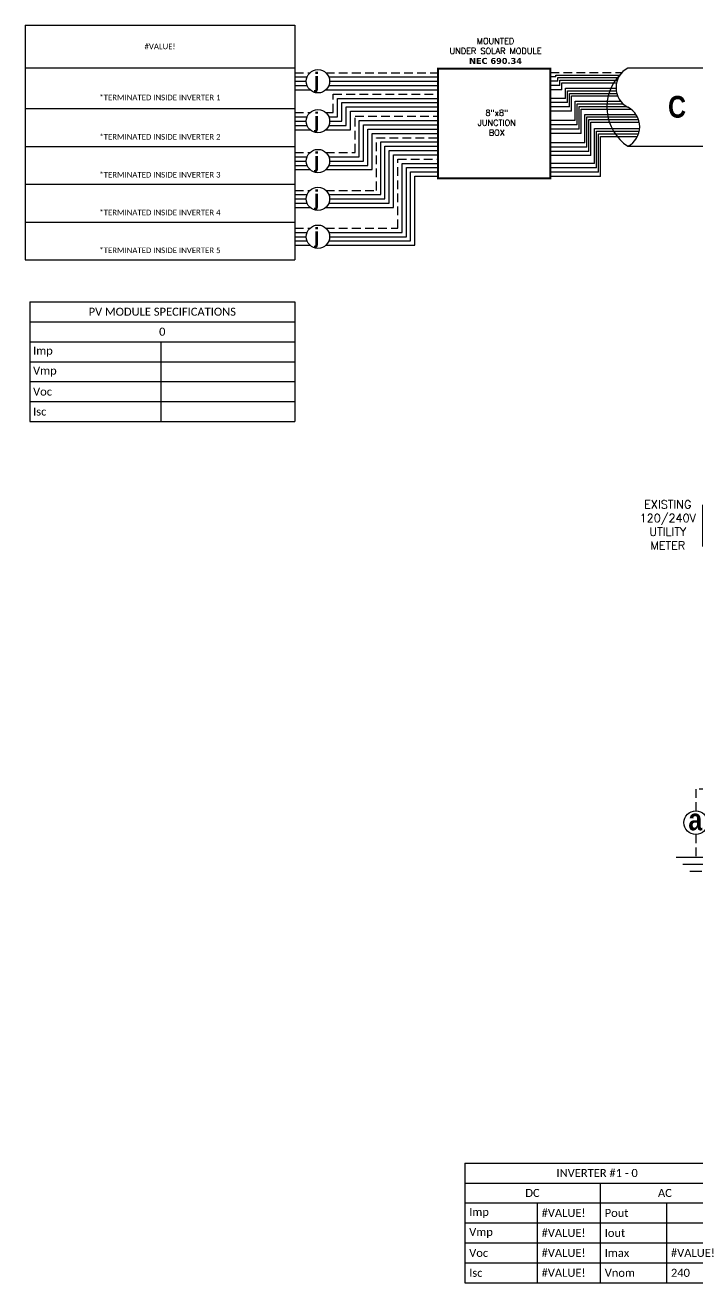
# Model space of a CAD drawing. Header units: feet. Extents: x 20562 to 21370, y 15297 to 15839.
# Drawn here: x 20562 to 20852, y 15297 to 15839 of the extents above; entities that cross this region are included whole.
import ezdxf

# ---------------------------------------------------------------- set-up
doc = ezdxf.new("R2010")
doc.units = ezdxf.units.FT
doc.header["$MEASUREMENT"] = 0
doc.linetypes.add('HIDDEN', pattern=[0.375, 0.25, -0.125])
doc.styles.add('ONE LINE TXT', font='techb___.ttf')
doc.styles.get("Standard").update_dxf_attribs({"font": 'simplex.shx'})

# ---------------------------------------------------------------- blocks, each defined once
blk = doc.blocks.new('*T23')
at = {"color": 9, "linetype": 'ByBlock', "lineweight": 30, "true_color": 0xa7bfde, "transparency": 16777216}
blk.add_line((0, 0), (116.21, 0), dxfattribs=at)
at = {"color": 0, "linetype": 'ByBlock', "lineweight": -2, "transparency": 16777216}
for p, q in [((0, 0), (0, -101.3)), ((116.21, 0), (116.21, -101.3)), ((0, -18.37), (116.21, -18.37)), ((0, -36.03), (116.21, -36.03)), ((0, -52.35), (116.21, -52.35)), ((0, -68.66), (116.21, -68.66)), ((0, -84.98), (116.21, -84.98)), ((0, -101.3), (116.21, -101.3))]:
    blk.add_line(p, q, dxfattribs=at)
at = {"color": 0, "transparency": 16777216, "char_height": 2.4195, "width": 110.4406, "attachment_point": 5}
for s, insert in [('{\\fCalibri|b0|i0|c0;#VALUE!', (58.11, -9.18)), ('{\\fCalibri|b0|i0|c0;^J^J*TERMINATED INSIDE INVERTER 1', (58.11, -27.2)), ('{\\fCalibri|b0|i0|c0;^J^J*TERMINATED INSIDE INVERTER 2', (58.11, -44.19)), ('{\\fCalibri|b0|i0|c0;^J^J*TERMINATED INSIDE INVERTER 3', (58.11, -60.51)), ('{\\fCalibri|b0|i0|c0;^J^J*TERMINATED INSIDE INVERTER 4', (58.11, -76.82)), ('{\\fCalibri|b0|i0|c0;^J^J*TERMINATED INSIDE INVERTER 5', (58.11, -93.14))]:
    blk.add_mtext(s, dxfattribs=dict(at, insert=insert))
blk = doc.blocks.new('breakerPanel')
at = {"linetype": 'Continuous'}
h = blk.add_hatch(color=1, dxfattribs=at)
h.dxf.hatch_style = 1
edge = h.paths.add_edge_path()
edge.add_arc((-42.47, 86.8), 0.291, 0, 360)
h = blk.add_hatch(color=1, dxfattribs=at)
h.dxf.hatch_style = 1
edge = h.paths.add_edge_path()
edge.add_arc((-38.44, 86.8), 0.291, 0, 360)
h = blk.add_hatch(color=1, dxfattribs=at)
h.dxf.hatch_style = 1
edge = h.paths.add_edge_path()
edge.add_arc((-42.47, 77.16), 0.291, 0, 360)
h = blk.add_hatch(color=1, dxfattribs=at)
h.dxf.hatch_style = 1
edge = h.paths.add_edge_path()
edge.add_arc((-38.44, 77.16), 0.291, 0, 360)
h = blk.add_hatch(color=1, dxfattribs=at)
h.dxf.hatch_style = 1
edge = h.paths.add_edge_path()
edge.add_arc((-38.44, 71.16), 0.528, 0, 360)
h = blk.add_hatch(color=1, dxfattribs=at)
h.dxf.hatch_style = 1
edge = h.paths.add_edge_path()
edge.add_arc((-42.47, 67.78), 0.528, 0, 360)
h = blk.add_hatch(color=1, dxfattribs=at)
h.dxf.hatch_style = 1
edge = h.paths.add_edge_path()
edge.add_arc((-38.44, 61.76), 0.528, 0, 360)
h = blk.add_hatch(color=1, dxfattribs=at)
h.dxf.hatch_style = 1
edge = h.paths.add_edge_path()
edge.add_arc((-42.47, 58.38), 0.528, 0, 360)
h = blk.add_hatch(color=1, dxfattribs=at)
h.dxf.hatch_style = 1
edge = h.paths.add_edge_path()
edge.add_arc((-42.47, 48.98), 0.528, 0, 360)
h = blk.add_hatch(color=1, dxfattribs=at)
h.dxf.hatch_style = 1
edge = h.paths.add_edge_path()
edge.add_arc((-38.44, 52.36), 0.528, 0, 360)
h = blk.add_hatch(color=1, dxfattribs=at)
h.dxf.hatch_style = 1
edge = h.paths.add_edge_path()
edge.add_arc((-38.44, 42.95), 0.528, 0, 360)
h = blk.add_hatch(color=1, dxfattribs=at)
h.dxf.hatch_style = 1
edge = h.paths.add_edge_path()
edge.add_arc((-42.47, 39.58), 0.528, 0, 360)
h = blk.add_hatch(color=1, dxfattribs=at)
h.dxf.hatch_style = 1
edge = h.paths.add_edge_path()
edge.add_arc((-38.44, 33.55), 0.528, 0, 360)
h = blk.add_hatch(color=1, dxfattribs=at)
h.dxf.hatch_style = 1
edge = h.paths.add_edge_path()
edge.add_arc((-42.47, 30.17), 0.528, 0, 360)
at = {"color": 155, "true_color": 0x647190}
blk.add_line((-80.92, 126.59), (0, 126.59), dxfattribs=at)
at = {"color": 253, "linetype": 'Continuous'}
for p, q in [((-100.73, 90.2), (-100.73, 109.7)), ((-76.04, 90.2), (-100.73, 90.2)), ((-76.04, 90.2), (-76.04, 22.16)), ((-76.04, 22.16), (-27.25, 22.16)), ((-27.25, 22.16), (-27.25, 17.57)), ((-27.25, 17.57), (-29.89, 17.57)), ((-11.01, 0.16), (-29.89, 0.16)), ((0, 3), (-11.01, 3)), ((-11.01, 3), (-11.01, 0.16))]:
    blk.add_line(p, q, dxfattribs=at)
at = {"color": 10, "linetype": 'Continuous'}
for p, q in [((-94.24, 94.51), (-94.24, 109.7)), ((-42.47, 94.51), (-94.24, 94.51)), ((-42.47, 87.09), (-42.47, 94.51)), ((-42.47, 30.17), (-42.47, 76.87)), ((-35.88, 67.78), (-45.04, 67.78)), ((-35.88, 58.38), (-45.04, 58.38)), ((-35.88, 48.98), (-45.04, 48.98)), ((-35.88, 39.58), (-45.04, 39.58)), ((-35.88, 30.17), (-45.04, 30.17)), ((-10.98, 30.17), (-29.89, 30.17)), ((-10.98, 6), (-10.98, 30.17)), ((0, 6), (-10.98, 6))]:
    blk.add_line(p, q, dxfattribs=at)
at = {"color": 7, "linetype": 'Continuous'}
for p, q in [((-87.75, 98.34), (-87.75, 109.7)), ((-38.44, 98.34), (-87.75, 98.34)), ((-38.44, 87.09), (-38.44, 98.34)), ((-38.44, 61.76), (-38.44, 76.87)), ((-35.88, 71.16), (-45.04, 71.16)), ((-38.44, 71.16), (-35.88, 71.16)), ((-45.04, 61.76), (-35.88, 61.76)), ((-35.88, 61.76), (-45.04, 61.76)), ((-38.44, 52.36), (-38.44, 61.76)), ((-45.04, 52.36), (-35.88, 52.36)), ((-35.88, 52.36), (-45.04, 52.36)), ((-38.44, 42.95), (-38.44, 52.36)), ((-45.04, 42.95), (-35.88, 42.95)), ((-35.88, 42.95), (-45.04, 42.95)), ((-38.44, 33.55), (-38.44, 42.95)), ((-35.88, 33.55), (-45.04, 33.55)), ((-6.96, 9), (-6.96, 33.55))]:
    blk.add_line(p, q, dxfattribs=at)
at = {"lineweight": 50}
blk.add_line((-80.92, 106.95), (0, 106.95), dxfattribs=at)
at = {"color": 7}
for p, q in [((-29.89, 33.55), (-6.96, 33.55)), ((0, 9), (-6.96, 9))]:
    blk.add_line(p, q, dxfattribs=at)
at = {"color": 1, "linetype": 'Continuous'}
for p, q in [((-51.03, -2.51), (-51.03, 20.23)), ((-46.49, 20.23), (-51.03, 20.23)), ((-46.49, 20.23), (-46.49, -2.51)), ((-34.43, -2.43), (-34.43, 20.16)), ((-29.89, 20.16), (-34.43, 20.16)), ((-29.89, 20.16), (-29.89, -2.43)), ((-46.49, -2.51), (-51.03, -2.51)), ((-29.89, -2.43), (-34.43, -2.43))]:
    blk.add_line(p, q, dxfattribs=at)
at = {"color": 4, "linetype": 'Continuous'}
for p, q in [((-47.97, 18.28), (-49.55, 16.71)), ((-31.37, 18.35), (-32.94, 16.78)), ((-47.97, 13.93), (-49.55, 12.36)), ((-31.37, 14), (-32.94, 12.43)), ((-47.97, 9.58), (-49.55, 8.01)), ((-31.37, 9.65), (-32.94, 8.08)), ((-47.97, 5.23), (-49.55, 3.66)), ((-47.97, 0.88), (-49.55, -0.69)), ((-31.37, 5.3), (-32.94, 3.73)), ((-31.37, 0.95), (-32.94, -0.62))]:
    blk.add_line(p, q, dxfattribs=at)
at = {"color": 92, "linetype": 'HIDDEN', "ltscale": 15}
for p, q in [((-51.03, 4.44), (-106.89, 4.44)), ((-106.89, 4.44), (-106.89, -4.87)), ((-75.84, -4.96), (-75.84, 0.09)), ((-75.84, 0.09), (-51.03, 0.09)), ((0, 0), (-6.96, 0)), ((-6.96, -4.96), (-75.84, -4.96)), ((-6.96, 0), (-6.96, -4.96)), ((-106.89, -15.1), (-106.89, -24.84))]:
    blk.add_line(p, q, dxfattribs=at)
at = {"color": 92, "linetype": 'Continuous', "ltscale": 15}
blk.add_line((-34.43, 0.09), (-46.49, 0.09), dxfattribs=at)
at = {"lineweight": 50, "const_width": 1.19}
for points in [[(-103.67, 109.7), (-103.67, 126.59), (-84.82, 126.59), (-84.82, 109.7)], [(-80.92, -9.3), (-80.92, 126.59), (0, 126.59), (0, -9.3)]]:
    blk.add_lwpolyline(points, close=True, dxfattribs=at)
at = {"color": 92, "linetype": 'Continuous', "lineweight": 5, "ltscale": 0.05, "flags": 128}
for points in [[(-45.88, 10.97), (-41.2, 10.97)], [(-43.54, 13.81), (-43.54, 10.97)], [(-42.01, 10.1), (-45.07, 10.1)], [(-42.82, 9.23), (-44.25, 9.23)]]:
    blk.add_lwpolyline(points, dxfattribs=at)
at = {"color": 92, "linetype": 'Continuous', "ltscale": 4, "flags": 128}
for points in [[(-115.37, -24.84), (-98.41, -24.84)], [(-101.35, -27.98), (-112.43, -27.98)], [(-104.29, -31.12), (-109.49, -31.12)]]:
    blk.add_lwpolyline(points, dxfattribs=at)
at = {"linetype": 'Continuous'}
blk.add_circle((-94.24, 118.15), 7.15, dxfattribs=at)
at = {"color": 1, "linetype": 'Continuous'}
for centre, radius in [((-42.47, 86.8), 0.291), ((-38.44, 86.8), 0.291), ((-42.47, 77.16), 0.291), ((-38.44, 77.16), 0.291), ((-38.44, 71.16), 0.528), ((-42.47, 67.78), 0.528), ((-38.44, 61.76), 0.528), ((-42.47, 58.38), 0.528), ((-42.47, 48.98), 0.528), ((-38.44, 52.36), 0.528), ((-38.44, 42.95), 0.528), ((-42.47, 39.58), 0.528), ((-38.44, 33.55), 0.528), ((-42.47, 30.17), 0.528)]:
    blk.add_circle(centre, radius, dxfattribs=at)
at = {"color": 4, "linetype": 'Continuous'}
for centre in [(-48.76, 17.49), (-32.16, 17.57), (-48.76, 13.14), (-32.16, 13.21), (-48.76, 8.79), (-48.76, 4.44), (-32.16, 8.86), (-32.16, 4.51), (-48.76, 0.09), (-32.16, 0.16)]:
    blk.add_circle(centre, 1.11, dxfattribs=at)
at = {"color": 7, "linetype": 'Continuous'}
blk.add_circle((-106.89, -9.99), 5.11, dxfattribs=at)
at = {"color": 1, "linetype": 'Continuous'}
for centre, radius, start, end in [((-50.14, 81.98), 9.06, 327.8708, 32.1292), ((-46.11, 81.98), 9.06, 327.8708, 32.1292), ((-48.03, 68.62), 3.93, 40.3392, 139.6608), ((-32.88, 68.62), 3.93, 40.3392, 139.6608), ((-48.03, 65.24), 3.93, 40.3392, 139.6608), ((-32.88, 65.24), 3.93, 40.3392, 139.6608), ((-48.03, 59.21), 3.93, 40.3392, 139.6608), ((-48.03, 55.84), 3.93, 40.3392, 139.6608), ((-32.88, 59.21), 3.93, 40.3392, 139.6608), ((-32.88, 55.84), 3.93, 40.3392, 139.6608), ((-48.03, 49.81), 3.93, 40.3392, 139.6608), ((-48.03, 46.43), 3.93, 40.3392, 139.6608), ((-32.88, 49.81), 3.93, 40.3392, 139.6608), ((-32.88, 46.43), 3.93, 40.3392, 139.6608), ((-48.03, 40.41), 3.93, 40.3392, 139.6608), ((-32.88, 40.41), 3.93, 40.3392, 139.6608), ((-48.03, 37.03), 3.93, 40.3392, 139.6608), ((-32.88, 37.03), 3.93, 40.3392, 139.6608), ((-48.03, 31.01), 3.93, 40.3392, 139.6608), ((-32.88, 31.01), 3.93, 40.3392, 139.6608), ((-48.03, 27.63), 3.93, 40.3392, 139.6608), ((-32.88, 27.63), 3.93, 40.3392, 139.6608)]:
    blk.add_arc(centre, radius, start, end, dxfattribs=at)
at = {"color": 253, "linetype": 'Continuous', "style": 'ONE LINE TXT'}
blk.add_text('M', height=9.38, dxfattribs=at).set_placement((-98.8, 113.43))
at = {"color": 4, "linetype": 'Continuous'}
blk.add_text('NEUTRAL', height=1.874, rotation=90, dxfattribs=at).set_placement((-35.08, 4.08))
at = {"color": 1, "attachment_point": 5}
for s, width, gutter_width, heights, insert, char_height in [('EXISTING\\P120/240V UTILITY METER', 0.0523, 7.17, [0], (-118.95, 118.48), 3.5433), ('240V', 0.1481, 0.75, [0], (-72.39, 122.54), 3.658), ('1∅', 0.1481, 0.75, [0], (-5.31, 122.54), 3.658), ('serA MAIN BREAKER\\PserA BUSBAR', 72.4998, 0.75, [0], (-39.75, 113.14), 3.6576), ('EXISTING MAIN BREAKER LOAD CENTER\\P2pocA BACK FEED BREAKER W/BREAKER LOCK\\P{\\fVerdana|b1|i0|c0|p34;NEC 690.64}', 79.2627, 97.94, [154.49], (-39.35, -25.39), 3.5433)]:
    blk.add_mtext_dynamic_manual_height_columns(s, width=width, gutter_width=gutter_width, heights=heights, dxfattribs=dict(at, insert=insert, char_height=char_height))
at = {"color": 4, "linetype": 'Continuous', "insert": (-46.25, 82.15), "char_height": 1.874, "attachment_point": 5, "rotation": 90}
blk.add_mtext_dynamic_manual_height_columns('2pserA\\PMAIN', width=0.1481, gutter_width=0.75, heights=[0], dxfattribs=at)
at = {"color": 1, "linetype": 'Continuous', "insert": (-110.08, -3.93), "char_height": 9.3833, "attachment_point": 1, "style": 'ONE LINE TXT'}
blk.add_mtext_dynamic_manual_height_columns('{\\W1;\\C256;a}', width=0.1385, gutter_width=2.13, heights=[0], dxfattribs=at)
blk = doc.blocks.new('*U16')
at = {"color": 7}
blk.add_blockref('breakerPanel', (0, 0), dxfattribs=at)
blk = doc.blocks.new('*T24')
at = {"color": 0, "lineweight": -2, "transparency": 16777216}
for p, q in [((0, 0), (114.19, 0)), ((0, 0), (0, -51.7)), ((114.19, 0), (114.19, -51.7)), ((0, -8.62), (114.19, -8.62)), ((58.43, -8.62), (58.43, -51.7)), ((0, -17.23), (114.19, -17.23)), ((31.22, -17.23), (31.22, -51.7)), ((86.98, -17.23), (86.98, -51.7)), ((0, -25.85), (114.19, -25.85)), ((0, -34.47), (114.19, -34.47)), ((0, -43.08), (114.19, -43.08)), ((0, -51.7), (114.19, -51.7))]:
    blk.add_line(p, q, dxfattribs=at)
at = {"color": 0, "linetype": 'Continuous', "transparency": 16777216, "char_height": 3.4544}
for s, insert, width, attachment_point in [('{\\fCalibri|b0|i0|c0;INVERTER #1 - 0', (57.09, -4.31), 110.3293, 5), ('{\\fCalibri|b0|i0|c0;DC', (29.22, -12.93), 54.5755, 5), ('{\\fCalibri|b0|i0|c0;AC', (86.31, -12.93), 51.8976, 5), ('{\\fCalibri|b0|i0|c0;Imp', (1.93, -21.54), 27.3681, 4), ('{\\fCalibri|b0|i0|c0;#VALUE!', (33.15, -21.54), 23.3513, 4), ('{\\fCalibri|b0|i0|c0;Pout', (60.36, -21.54), 24.6902, 4), ('{\\fCalibri|b0|i0|c0;', (88.91, -21.54), 23.3513, 4), ('{\\fCalibri|b0|i0|c0;Vmp', (1.93, -30.16), 27.3681, 4), ('{\\fCalibri|b0|i0|c0;#VALUE!', (33.15, -30.16), 23.3513, 4), ('{\\fCalibri|b0|i0|c0;Iout', (60.36, -30.16), 24.6902, 4), ('{\\fCalibri|b0|i0|c0;', (88.91, -30.16), 23.3513, 4), ('{\\fCalibri|b0|i0|c0;Voc', (1.93, -38.78), 27.3681, 4), ('{\\fCalibri|b0|i0|c0;#VALUE!', (33.15, -38.78), 23.3513, 4), ('{\\fCalibri|b0|i0|c0;Imax', (60.36, -38.78), 24.6902, 4), ('{\\fCalibri|b0|i0|c0;#VALUE!', (88.91, -38.78), 23.3513, 4), ('{\\fCalibri|b0|i0|c0;Isc', (1.93, -47.39), 27.3681, 4), ('{\\fCalibri|b0|i0|c0;#VALUE!', (33.15, -47.39), 23.3513, 4), ('{\\fCalibri|b0|i0|c0;Vnom', (60.36, -47.39), 24.6902, 4), ('{\\fCalibri|b0|i0|c0;240', (88.91, -47.39), 23.3513, 4)]:
    blk.add_mtext(s, dxfattribs=dict(at, insert=insert, width=width, attachment_point=attachment_point))
blk = doc.blocks.new('*T30')
at = {"color": 0, "lineweight": -2, "transparency": 16777216}
for p, q in [((0, 0), (114.19, 0)), ((0, 0), (0, -51.69)), ((114.19, 0), (114.19, -51.69)), ((0, -8.62), (114.19, -8.62)), ((0, -17.23), (114.19, -17.23)), ((56.41, -17.23), (56.41, -51.69)), ((0, -25.85), (114.19, -25.85)), ((0, -34.46), (114.19, -34.46)), ((0, -43.08), (114.19, -43.08)), ((0, -51.69), (114.19, -51.69))]:
    blk.add_line(p, q, dxfattribs=at)
at = {"color": 0, "linetype": 'Continuous', "transparency": 16777216, "char_height": 3.4544}
for s, insert, width, attachment_point in [('{\\fCalibri|b0|i0|c0;PV MODULE SPECIFICATIONS', (57.09, -4.31), 111.433, 5), ('{\\fCalibri|b0|i0|c0;0', (57.09, -12.92), 111.433, 5), ('{\\fCalibri|b0|i0|c0;Imp', (1.38, -21.54), 53.6551, 4), ('{\\fCalibri|b0|i0|c0;', (57.78, -21.54), 55.0254, 4), ('{\\fCalibri|b0|i0|c0;Vmp', (1.38, -30.15), 53.6551, 4), ('{\\fCalibri|b0|i0|c0;', (57.78, -30.15), 55.0254, 4), ('{\\fCalibri|b0|i0|c0;Voc', (1.38, -38.77), 53.6551, 4), ('{\\fCalibri|b0|i0|c0;', (57.78, -38.77), 55.0254, 4), ('{\\fCalibri|b0|i0|c0;Isc', (1.38, -47.39), 53.6551, 4), ('{\\fCalibri|b0|i0|c0;', (57.78, -47.39), 55.0254, 4)]:
    blk.add_mtext(s, dxfattribs=dict(at, insert=insert, width=width, attachment_point=attachment_point))

msp = doc.modelspace()

# ---------------------------------------------------------------- linework, layer by layer
at = {"color": 7, "linetype": 'Continuous'}
for p, q in [((20862.07, 15820.85), (20821.44, 15820.85)), ((20677.8, 15817.04), (20683.29, 15817.04)), ((20692.51, 15817.04), (20739.62, 15817.04)), ((20790.4, 15817.04), (20788.03, 15817.04)), ((20790.4, 15817.88), (20818.06, 15817.88)), ((20790.4, 15817.04), (20790.4, 15817.88)), ((20792.07, 15815.62), (20816.89, 15815.62)), ((20792.07, 15813.35), (20792.07, 15815.62)), ((20677.8, 15813.35), (20683.29, 15813.35)), ((20692.51, 15813.35), (20739.62, 15813.35)), ((20792.07, 15813.35), (20788.03, 15813.35)), ((20794.57, 15812.23), (20816.34, 15812.23)), ((20794.57, 15807.81), (20794.57, 15812.23)), ((20796.24, 15809.97), (20816.66, 15809.97)), ((20796.24, 15804.12), (20796.24, 15809.97)), ((20696.27, 15799.82), (20696.27, 15807.81)), ((20696.27, 15807.81), (20739.62, 15807.81)), ((20699.96, 15796.13), (20699.96, 15804.12)), ((20699.96, 15804.12), (20739.62, 15804.12)), ((20794.57, 15807.81), (20788.03, 15807.81)), ((20796.24, 15804.12), (20788.03, 15804.12)), ((20798.74, 15806.57), (20818.35, 15806.57)), ((20798.74, 15798.23), (20798.74, 15806.57)), ((20800.41, 15804.3), (20820.88, 15804.3)), ((20800.41, 15794.54), (20800.41, 15804.3)), ((20677.8, 15799.82), (20683.29, 15799.82)), ((20692.51, 15799.82), (20696.27, 15799.82)), ((20705.64, 15782.59), (20705.64, 15798.23)), ((20705.64, 15798.23), (20739.62, 15798.23)), ((20798.74, 15798.23), (20788.03, 15798.23)), ((20802.91, 15788.64), (20802.91, 15800.9)), ((20802.91, 15800.9), (20824.89, 15800.9)), ((20804.58, 15784.95), (20804.58, 15798.64)), ((20804.58, 15798.64), (20826.02, 15798.64)), ((20677.8, 15796.13), (20683.29, 15796.13)), ((20692.51, 15796.13), (20699.96, 15796.13)), ((20709.33, 15778.9), (20709.33, 15794.54)), ((20709.33, 15794.54), (20739.62, 15794.54)), ((20800.41, 15794.54), (20788.03, 15794.54)), ((20807.09, 15779.66), (20807.09, 15794.76)), ((20807.09, 15794.76), (20826.5, 15794.76)), ((20714.87, 15766.28), (20714.87, 15789)), ((20714.87, 15789), (20739.62, 15789)), ((20802.91, 15788.64), (20788.03, 15788.64)), ((20808.75, 15775.97), (20808.75, 15792.5)), ((20808.75, 15792.5), (20826.03, 15792.5)), ((20821.44, 15787.13), (20862.07, 15787.13)), ((20677.8, 15782.59), (20683.29, 15782.59)), ((20692.51, 15782.59), (20705.64, 15782.59)), ((20718.56, 15762.59), (20718.56, 15785.31)), ((20718.56, 15785.31), (20739.62, 15785.31)), ((20804.58, 15784.95), (20788.03, 15784.95)), ((20677.8, 15778.9), (20683.29, 15778.9)), ((20692.51, 15778.9), (20709.33, 15778.9)), ((20724.09, 15779.77), (20739.62, 15779.77)), ((20724.09, 15749.96), (20724.09, 15779.77)), ((20807.09, 15779.66), (20788.03, 15779.66)), ((20727.78, 15776.08), (20739.62, 15776.08)), ((20727.78, 15746.27), (20727.78, 15776.08)), ((20808.75, 15775.97), (20788.03, 15775.97)), ((20677.8, 15766.28), (20683.29, 15766.28)), ((20692.51, 15766.28), (20714.87, 15766.28)), ((20677.8, 15762.59), (20683.29, 15762.59)), ((20692.51, 15762.59), (20718.56, 15762.59)), ((20677.8, 15749.96), (20683.29, 15749.96)), ((20692.51, 15749.96), (20724.09, 15749.96)), ((20677.8, 15746.27), (20683.29, 15746.27)), ((20692.51, 15746.27), (20727.78, 15746.27))]:
    msp.add_line(p, q, dxfattribs=at)
at = {"color": 92, "linetype": 'HIDDEN', "ltscale": 15}
for p, q in [((20677.8, 15818.89), (20684.42, 15818.89)), ((20691.24, 15818.89), (20739.62, 15818.89)), ((20788.03, 15819.02), (20819, 15819.02)), ((20694.42, 15801.66), (20694.42, 15809.66)), ((20694.42, 15809.66), (20739.62, 15809.66)), ((20677.8, 15801.66), (20684.42, 15801.66)), ((20691.24, 15801.66), (20694.42, 15801.66)), ((20703.79, 15784.44), (20703.79, 15800.07)), ((20703.79, 15800.07), (20739.62, 15800.07)), ((20713.02, 15768.12), (20713.02, 15790.85)), ((20713.02, 15790.85), (20739.62, 15790.85)), ((20677.8, 15784.44), (20684.42, 15784.44)), ((20691.24, 15784.44), (20703.79, 15784.44)), ((20722.25, 15781.62), (20739.62, 15781.62)), ((20722.25, 15751.81), (20722.25, 15781.62)), ((20677.8, 15768.12), (20684.42, 15768.12)), ((20691.24, 15768.12), (20713.02, 15768.12)), ((20677.8, 15751.81), (20684.42, 15751.81)), ((20691.24, 15751.81), (20722.25, 15751.81))]:
    msp.add_line(p, q, dxfattribs=at)
at = {"color": 253, "linetype": 'Continuous'}
for p, q in [((20677.8, 15815.19), (20682.81, 15815.19)), ((20692.86, 15815.19), (20739.62, 15815.19)), ((20791.23, 15815.19), (20788.03, 15815.19)), ((20791.23, 15816.75), (20817.38, 15816.75)), ((20791.23, 15815.19), (20791.23, 15816.75)), ((20792.9, 15814.49), (20816.57, 15814.49)), ((20792.9, 15811.5), (20792.9, 15814.49)), ((20677.8, 15811.5), (20684.42, 15811.5)), ((20691.24, 15811.5), (20739.62, 15811.5)), ((20792.9, 15811.5), (20788.03, 15811.5)), ((20795.41, 15811.1), (20816.43, 15811.1)), ((20795.41, 15805.97), (20795.41, 15811.1)), ((20797.07, 15808.83), (20817.04, 15808.83)), ((20797.07, 15802.28), (20797.07, 15808.83)), ((20698.12, 15797.97), (20698.12, 15805.97)), ((20698.12, 15805.97), (20739.62, 15805.97)), ((20795.41, 15805.97), (20788.03, 15805.97)), ((20799.58, 15805.43), (20819.39, 15805.43)), ((20799.58, 15796.38), (20799.58, 15805.43)), ((20677.8, 15797.97), (20682.81, 15797.97)), ((20692.86, 15797.97), (20698.12, 15797.97)), ((20701.81, 15794.28), (20701.81, 15802.28)), ((20701.81, 15802.28), (20739.62, 15802.28)), ((20797.07, 15802.28), (20788.03, 15802.28)), ((20801.25, 15803.17), (20822.73, 15803.17)), ((20801.25, 15792.69), (20801.25, 15803.17)), ((20803.75, 15786.8), (20803.75, 15799.77)), ((20803.75, 15799.77), (20825.55, 15799.77)), ((20677.8, 15794.28), (20684.42, 15794.28)), ((20691.24, 15794.28), (20701.81, 15794.28)), ((20707.48, 15780.75), (20707.48, 15796.38)), ((20707.48, 15796.38), (20739.62, 15796.38)), ((20711.17, 15777.06), (20711.17, 15792.69)), ((20711.17, 15792.69), (20739.62, 15792.69)), ((20799.58, 15796.38), (20788.03, 15796.38)), ((20801.25, 15792.69), (20788.03, 15792.69)), ((20805.42, 15783.11), (20805.42, 15797.5)), ((20805.42, 15797.5), (20826.33, 15797.5)), ((20807.92, 15777.82), (20807.92, 15793.63)), ((20807.92, 15793.63), (20826.34, 15793.63)), ((20716.71, 15764.43), (20716.71, 15787.16)), ((20716.71, 15787.16), (20739.62, 15787.16)), ((20809.59, 15774.13), (20809.59, 15791.36)), ((20809.59, 15791.36), (20825.56, 15791.36)), ((20720.4, 15760.74), (20720.4, 15783.47)), ((20720.4, 15783.47), (20739.62, 15783.47)), ((20803.75, 15786.8), (20788.03, 15786.8)), ((20805.42, 15783.11), (20788.03, 15783.11)), ((20677.8, 15780.75), (20682.81, 15780.75)), ((20677.8, 15777.06), (20684.42, 15777.06)), ((20691.24, 15777.06), (20711.17, 15777.06)), ((20692.86, 15780.75), (20707.48, 15780.75)), ((20725.94, 15777.93), (20739.62, 15777.93)), ((20725.94, 15748.11), (20725.94, 15777.93)), ((20807.92, 15777.82), (20788.03, 15777.82)), ((20729.63, 15774.24), (20739.62, 15774.24)), ((20729.63, 15744.42), (20729.63, 15774.24)), ((20809.59, 15774.13), (20788.03, 15774.13)), ((20677.8, 15764.43), (20682.81, 15764.43)), ((20677.8, 15760.74), (20684.42, 15760.74)), ((20691.24, 15760.74), (20720.4, 15760.74)), ((20692.86, 15764.43), (20716.71, 15764.43)), ((20677.8, 15748.11), (20682.81, 15748.11)), ((20677.8, 15744.42), (20684.42, 15744.42)), ((20691.24, 15744.42), (20729.63, 15744.42)), ((20692.86, 15748.11), (20725.94, 15748.11))]:
    msp.add_line(p, q, dxfattribs=at)
at = {"lineweight": 50, "const_width": 0.834}
msp.add_lwpolyline([(20788.03, 15773.33), (20739.62, 15773.33), (20739.62, 15820.58), (20788.03, 15820.58)], close=True, dxfattribs=at)
at = {"color": 7, "linetype": 'Continuous'}
for centre in [(20687.83, 15815.19), (20687.83, 15797.97), (20687.83, 15780.75), (20687.83, 15764.43), (20687.83, 15748.11)]:
    msp.add_circle(centre, 5.03, dxfattribs=at)
at = {"linetype": 'Continuous'}
for centre, start, end in [((20825.85, 15812.42), 117.6639, 242.3361), ((20817.02, 15795.56), 297.6639, 62.3361)]:
    msp.add_arc(centre, 9.52, start, end, dxfattribs=at)
at = {"color": 7, "linetype": 'Continuous'}
msp.add_arc((20832.63, 15803.99), 20.24, 133.9732, 236.4265, dxfattribs=at)

# ---------------------------------------------------------------- block references
for name, p in [('*T23', (20561.58, 15839.4)), ('*T30', (20563.61, 15720.04)), ('*T24', (20751.09, 15348.4))]:
    msp.add_blockref(name, p)
at = {"color": 7}
msp.add_blockref('*U16', (20957.6, 15505.27), dxfattribs=at)

# ---------------------------------------------------------------- texts
at = {"color": 1, "char_height": 2.5744, "attachment_point": 5}
for s, width, insert in [(' \\PMOUNTED \\PUNDER SOLAR MODULE\\P{\\fVerdana|b1|i0|c0|p34;NEC 690.34}', 73.0127, (20764.38, 15830.38)), ('8"x8"  JUNCTION BOX ', 0.4767, (20764.92, 15797.3))]:
    msp.add_mtext_dynamic_manual_height_columns(s, width=width, gutter_width=7.17, heights=[0], dxfattribs=dict(at, insert=insert))
at = {"color": 1, "linetype": 'Continuous', "attachment_point": 1, "style": 'ONE LINE TXT'}
for s, insert, char_height in [('{\\W1;\\C256;j}', (20686.22, 15818.99), 6.6044), ('{\\W1;\\C256;C}', (20838.75, 15808.87), 9.3833), ('{\\W1;\\C256;j}', (20686.22, 15801.77), 6.6044), ('{\\W1;\\C256;j}', (20686.22, 15784.54), 6.6044), ('{\\W1;\\C256;j}', (20686.22, 15768.22), 6.6044), ('{\\W1;\\C256;j}', (20686.22, 15751.91), 6.6044)]:
    msp.add_mtext_dynamic_manual_height_columns(s, width=0.1385, gutter_width=2.13, heights=[0], dxfattribs=dict(at, insert=insert, char_height=char_height))

doc.saveas('drawing.dxf')
